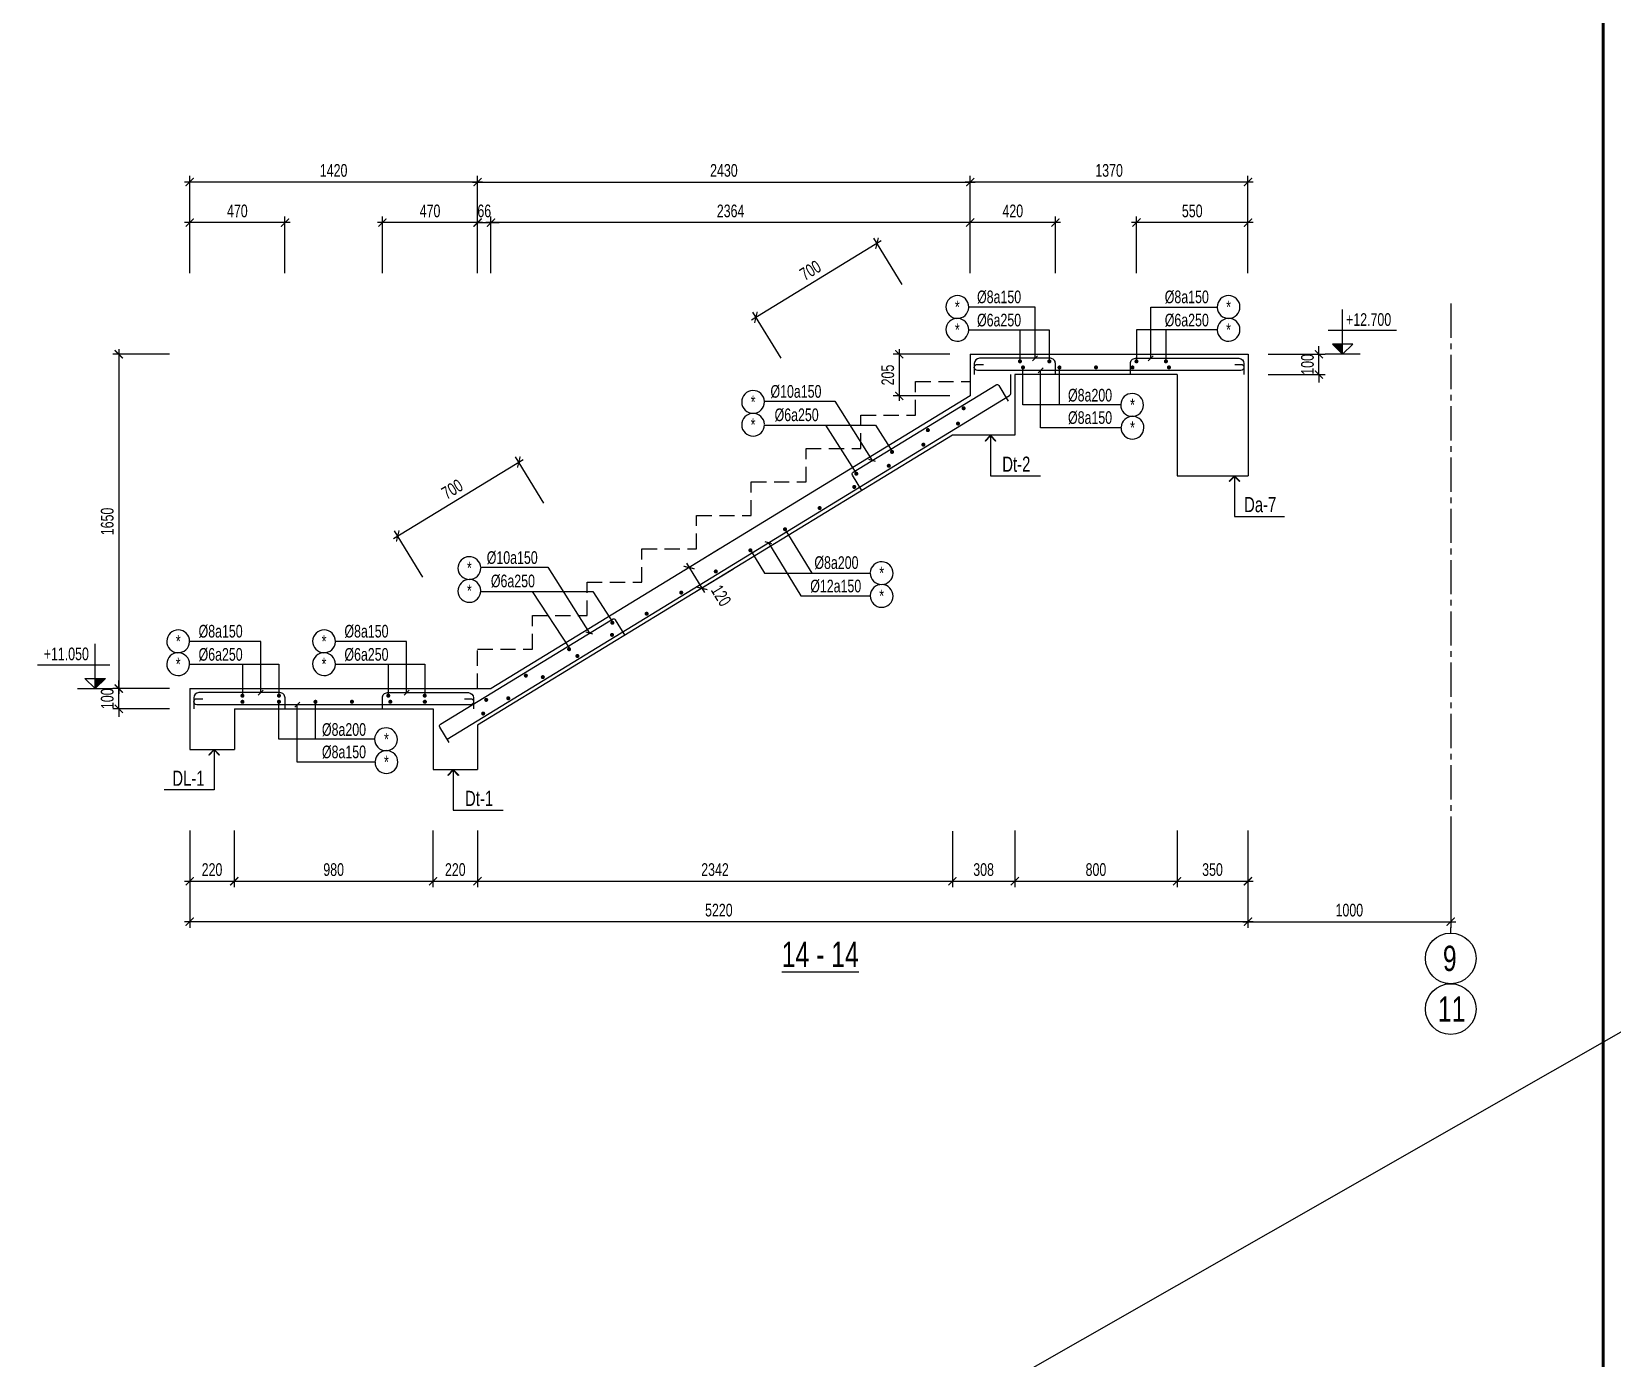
# Model space of a CAD drawing. Header units: millimetres. Extents: x -77370 to 109412, y -14880 to 214694.
# Drawn here: x 29435 to 45030, y 51853 to 64949 of the extents above; entities that cross this region are included whole.
import ezdxf
from ezdxf.enums import TextEntityAlignment as Align

# ---------------------------------------------------------------- set-up
doc = ezdxf.new("R2010")
doc.units = ezdxf.units.MM
doc.header["$LTSCALE"] = 300
doc.header["$MEASUREMENT"] = 0
doc.header["$PDMODE"] = 66
doc.linetypes.add('CENTER2', pattern=[1.125, 0.75, -0.125, 0.125, -0.125])
doc.linetypes.add('HIDDEN', pattern=[0.375, 0.25, -0.125])
doc.layers.get('0').update_dxf_attribs({"linetype": 'CONTINUOUS'})
doc.layers.get('DEFPOINTS').update_dxf_attribs({"linetype": 'CONTINUOUS'})
for name, color, linetype in [('CDC-KHUNGTEN', 7, 'CONTINUOUS'), ('CDC.01.AXIS', 160, 'CENTER2'), ('CDC.02.DIM', 1, 'CONTINUOUS'), ('CDC.03.BORDER', 3, 'CONTINUOUS'), ('CDC.04.HIDDEN', 8, 'HIDDEN'), ('CDC.05.STEEL', 4, 'CONTINUOUS'), ('CDC.06.TEXT', 2, 'CONTINUOUS'), ('CDC.11.NOTE', 8, 'CONTINUOUS'), ('CDC.14.STEELNUM', 2, 'CONTINUOUS'), ('KCS_SNODE', 6, 'CONTINUOUS'), ('TEXTCOL_SHAPE', 6, 'CONTINUOUS')]:
    doc.layers.add(name, color=color, linetype=linetype)
doc.styles.add('KCS_SMTEXT', font='arial.ttf', dxfattribs={"width": 0.7})
doc.styles.add('SMTEXT', font='arial.ttf', dxfattribs={"width": 0.7})
doc.dimstyles.new('KCS_DIM25', dxfattribs={"dimscale": 2, "dimtxt": 62.5, "dimasz": 40, "dimexe": 30, "dimexo": 0, "dimgap": 25, "dimtad": 1, "dimdec": 0, "dimlfac": 0.5, "dimzin": 13, "dimdsep": 46, "dimtxsty": 'KCS_SMTEXT', "dimblk": 'ARCHTICK', "dimcen": 0, "dimdle": 25, "dimclrd": 1, "dimclre": 1, "dimclrt": 2, "dimadec": 0, "dimazin": 0, "dimtfac": 1, "dimtdec": 0, "dimtix": 1, "dimtmove": 2, "dimatfit": 3, "dimfxl": 1, "dimtolj": 1, "dimtzin": 13, "dimarcsym": 0})

# ---------------------------------------------------------------- blocks, each defined once
blk = doc.blocks.new('_ArchTick')
at = {"color": 0, "linetype": 'ByBlock', "const_width": 0.15}
blk.add_lwpolyline([(-0.5, -0.5), (0.5, 0.5)], dxfattribs=at)
blk = doc.blocks.new('*D88')
at = {"layer": 'CDC.02.DIM', "color": 1, "lineweight": -2, "transparency": 16777216}
for p, q in [((41435, 57063), (41435, 56103)), ((43435, 57063), (43435, 56103)), ((41385, 56163), (43485, 56163))]:
    blk.add_line(p, q, dxfattribs=at)
at = {"layer": 'DEFPOINTS', "color": 0, "transparency": 16777216}
for p in [(41435, 57063), (43435, 57063), (43435, 56163)]:
    blk.add_point(p, dxfattribs=at)
at = {"layer": 'CDC.02.DIM', "color": 1, "lineweight": -2, "transparency": 16777216, "xscale": 80, "yscale": 80, "zscale": 80, "rotation": 180}
blk.add_blockref('_ArchTick', (41435, 56163), dxfattribs=at)
at = {"layer": 'CDC.02.DIM', "color": 1, "lineweight": -2, "transparency": 16777216, "xscale": 80, "yscale": 80, "zscale": 80}
blk.add_blockref('_ArchTick', (43435, 56163), dxfattribs=at)
at = {"layer": 'CDC.02.DIM', "color": 2, "transparency": 16777216, "insert": (42435, 56277), "char_height": 125, "attachment_point": 5, "style": 'KCS_SMTEXT'}
blk.add_mtext('\\A1;1000', dxfattribs=at)
blk = doc.blocks.new('*D89')
at = {"layer": 'CDC.02.DIM', "color": 1, "lineweight": -2, "transparency": 16777216}
for p, q in [((38519, 57057), (38519, 56503)), ((39135, 57063), (39135, 56503)), ((38469, 56563), (39185, 56563))]:
    blk.add_line(p, q, dxfattribs=at)
at = {"layer": 'DEFPOINTS', "color": 0, "transparency": 16777216}
for p in [(38519, 57057), (39135, 57063), (39135, 56563)]:
    blk.add_point(p, dxfattribs=at)
at = {"layer": 'CDC.02.DIM', "color": 1, "lineweight": -2, "transparency": 16777216, "xscale": 80, "yscale": 80, "zscale": 80, "rotation": 180}
blk.add_blockref('_ArchTick', (38519, 56563), dxfattribs=at)
at = {"layer": 'CDC.02.DIM', "color": 1, "lineweight": -2, "transparency": 16777216, "xscale": 80, "yscale": 80, "zscale": 80}
blk.add_blockref('_ArchTick', (39135, 56563), dxfattribs=at)
at = {"layer": 'CDC.02.DIM', "color": 2, "transparency": 16777216, "insert": (38827, 56677), "char_height": 125, "attachment_point": 5, "style": 'KCS_SMTEXT'}
blk.add_mtext('\\A1;308', dxfattribs=at)
blk = doc.blocks.new('*D90')
at = {"layer": 'CDC.02.DIM', "color": 1, "lineweight": -2, "transparency": 16777216}
for p, q in [((40735, 57063), (40735, 56503)), ((41435, 57063), (41435, 56503)), ((40685, 56563), (41485, 56563))]:
    blk.add_line(p, q, dxfattribs=at)
at = {"layer": 'DEFPOINTS', "color": 0, "transparency": 16777216}
for p in [(40735, 57063), (41435, 57063), (41435, 56563)]:
    blk.add_point(p, dxfattribs=at)
at = {"layer": 'CDC.02.DIM', "color": 1, "lineweight": -2, "transparency": 16777216, "xscale": 80, "yscale": 80, "zscale": 80, "rotation": 180}
blk.add_blockref('_ArchTick', (40735, 56563), dxfattribs=at)
at = {"layer": 'CDC.02.DIM', "color": 1, "lineweight": -2, "transparency": 16777216, "xscale": 80, "yscale": 80, "zscale": 80}
blk.add_blockref('_ArchTick', (41435, 56563), dxfattribs=at)
at = {"layer": 'CDC.02.DIM', "color": 2, "transparency": 16777216, "insert": (41085, 56677), "char_height": 125, "attachment_point": 5, "style": 'KCS_SMTEXT'}
blk.add_mtext('\\A1;350', dxfattribs=at)
blk = doc.blocks.new('*D91')
at = {"layer": 'CDC.02.DIM', "color": 1, "lineweight": -2, "transparency": 16777216}
for p, q in [((30995, 57063), (30995, 56103)), ((41435, 57063), (41435, 56103)), ((41485, 56163), (30945, 56163))]:
    blk.add_line(p, q, dxfattribs=at)
at = {"layer": 'DEFPOINTS', "color": 0, "transparency": 16777216}
for p in [(30995, 57063), (41435, 57063), (30995, 56163)]:
    blk.add_point(p, dxfattribs=at)
at = {"layer": 'CDC.02.DIM', "color": 1, "lineweight": -2, "transparency": 16777216, "xscale": 80, "yscale": 80, "zscale": 80, "rotation": 180}
blk.add_blockref('_ArchTick', (30995, 56163), dxfattribs=at)
at = {"layer": 'CDC.02.DIM', "color": 1, "lineweight": -2, "transparency": 16777216, "xscale": 80, "yscale": 80, "zscale": 80}
blk.add_blockref('_ArchTick', (41435, 56163), dxfattribs=at)
at = {"layer": 'CDC.02.DIM', "color": 2, "transparency": 16777216, "insert": (36215, 56277), "char_height": 125, "attachment_point": 5, "style": 'KCS_SMTEXT'}
blk.add_mtext('\\A1;5220', dxfattribs=at)
blk = doc.blocks.new('*D92')
at = {"layer": 'CDC.02.DIM', "color": 1, "lineweight": -2, "transparency": 16777216}
for p, q in [((30995, 57063), (30995, 56503)), ((31435, 57063), (31435, 56503)), ((30945, 56563), (31485, 56563))]:
    blk.add_line(p, q, dxfattribs=at)
at = {"layer": 'DEFPOINTS', "color": 0, "transparency": 16777216}
for p in [(30995, 57063), (31435, 57063), (31435, 56563)]:
    blk.add_point(p, dxfattribs=at)
at = {"layer": 'CDC.02.DIM', "color": 1, "lineweight": -2, "transparency": 16777216, "xscale": 80, "yscale": 80, "zscale": 80, "rotation": 180}
blk.add_blockref('_ArchTick', (30995, 56563), dxfattribs=at)
at = {"layer": 'CDC.02.DIM', "color": 1, "lineweight": -2, "transparency": 16777216, "xscale": 80, "yscale": 80, "zscale": 80}
blk.add_blockref('_ArchTick', (31435, 56563), dxfattribs=at)
at = {"layer": 'CDC.02.DIM', "color": 2, "transparency": 16777216, "insert": (31215, 56677), "char_height": 125, "attachment_point": 5, "style": 'KCS_SMTEXT'}
blk.add_mtext('\\A1;220', dxfattribs=at)
blk = doc.blocks.new('*D93')
at = {"layer": 'CDC.02.DIM', "color": 1, "lineweight": -2, "transparency": 16777216}
for p, q in [((33395, 57063), (33395, 56503)), ((33835, 57063), (33835, 56503)), ((33345, 56563), (33885, 56563))]:
    blk.add_line(p, q, dxfattribs=at)
at = {"layer": 'DEFPOINTS', "color": 0, "transparency": 16777216}
for p in [(33395, 57063), (33835, 57063), (33835, 56563)]:
    blk.add_point(p, dxfattribs=at)
at = {"layer": 'CDC.02.DIM', "color": 1, "lineweight": -2, "transparency": 16777216, "xscale": 80, "yscale": 80, "zscale": 80, "rotation": 180}
blk.add_blockref('_ArchTick', (33395, 56563), dxfattribs=at)
at = {"layer": 'CDC.02.DIM', "color": 1, "lineweight": -2, "transparency": 16777216, "xscale": 80, "yscale": 80, "zscale": 80}
blk.add_blockref('_ArchTick', (33835, 56563), dxfattribs=at)
at = {"layer": 'CDC.02.DIM', "color": 2, "transparency": 16777216, "insert": (33615, 56677), "char_height": 125, "attachment_point": 5, "style": 'KCS_SMTEXT'}
blk.add_mtext('\\A1;220', dxfattribs=at)
blk = doc.blocks.new('*D94')
at = {"layer": 'CDC.02.DIM', "color": 1, "lineweight": -2, "transparency": 16777216}
for p, q in [((30295, 58464), (30295, 58544)), ((30795, 58464), (30235, 58464)), ((30295, 58264), (30295, 58464)), ((30795, 58264), (30235, 58264)), ((30295, 58264), (30295, 58184))]:
    blk.add_line(p, q, dxfattribs=at)
at = {"layer": 'DEFPOINTS', "color": 0, "transparency": 16777216}
for p in [(30295, 58464), (30795, 58464), (30795, 58264)]:
    blk.add_point(p, dxfattribs=at)
at = {"layer": 'CDC.02.DIM', "color": 1, "lineweight": -2, "transparency": 16777216, "xscale": 80, "yscale": 80, "zscale": 80}
for p, rotation in [((30295, 58464), 270), ((30295, 58264), 90)]:
    blk.add_blockref('_ArchTick', p, dxfattribs=dict(at, rotation=rotation))
at = {"layer": 'CDC.02.DIM', "color": 2, "transparency": 16777216, "insert": (30182, 58364), "char_height": 125, "attachment_point": 5, "rotation": 90, "style": 'KCS_SMTEXT'}
blk.add_mtext('\\A1;100', dxfattribs=at)
blk = doc.blocks.new('*D95')
at = {"layer": 'CDC.02.DIM', "color": 1, "lineweight": -2, "transparency": 16777216}
for p, q in [((30795, 61764), (30235, 61764)), ((30295, 61814), (30295, 58414)), ((30795, 58464), (30235, 58464))]:
    blk.add_line(p, q, dxfattribs=at)
at = {"layer": 'DEFPOINTS', "color": 0, "transparency": 16777216}
for p in [(30795, 61764), (30295, 58464), (30795, 58464)]:
    blk.add_point(p, dxfattribs=at)
at = {"layer": 'CDC.02.DIM', "color": 1, "lineweight": -2, "transparency": 16777216, "xscale": 80, "yscale": 80, "zscale": 80}
for p, rotation in [((30295, 61764), 90), ((30295, 58464), 270)]:
    blk.add_blockref('_ArchTick', p, dxfattribs=dict(at, rotation=rotation))
at = {"layer": 'CDC.02.DIM', "color": 2, "transparency": 16777216, "insert": (30182, 60114), "char_height": 125, "attachment_point": 5, "rotation": 90, "style": 'KCS_SMTEXT'}
blk.add_mtext('\\A1;1650', dxfattribs=at)
blk = doc.blocks.new('*D96')
at = {"layer": 'CDC.02.DIM', "color": 1, "lineweight": -2, "transparency": 16777216}
for p, q in [((41635, 61764), (42195, 61764)), ((42135, 61764), (42135, 61844)), ((42135, 61564), (42135, 61764)), ((41635, 61564), (42195, 61564)), ((42135, 61564), (42135, 61484))]:
    blk.add_line(p, q, dxfattribs=at)
at = {"layer": 'DEFPOINTS', "color": 0, "transparency": 16777216}
for p in [(41635, 61764), (42135, 61764), (41635, 61564)]:
    blk.add_point(p, dxfattribs=at)
at = {"layer": 'CDC.02.DIM', "color": 1, "lineweight": -2, "transparency": 16777216, "xscale": 80, "yscale": 80, "zscale": 80}
for p, rotation in [((42135, 61764), 270), ((42135, 61564), 90)]:
    blk.add_blockref('_ArchTick', p, dxfattribs=dict(at, rotation=rotation))
at = {"layer": 'CDC.02.DIM', "color": 2, "transparency": 16777216, "insert": (42022, 61664), "char_height": 125, "attachment_point": 5, "rotation": 90, "style": 'KCS_SMTEXT'}
blk.add_mtext('\\A1;100', dxfattribs=at)
blk = doc.blocks.new('*D110')
at = {"layer": 'CDC.02.DIM', "color": 1, "lineweight": -2, "transparency": 16777216}
for p, q in [((36538, 62103), (37818, 62886)), ((38023, 62454), (37744, 62911)), ((36829, 61724), (36549, 62181))]:
    blk.add_line(p, q, dxfattribs=at)
at = {"layer": 'DEFPOINTS', "color": 0, "transparency": 16777216}
for p in [(37775, 62859), (38023, 62454), (36829, 61724)]:
    blk.add_point(p, dxfattribs=at)
at = {"layer": 'CDC.02.DIM', "color": 1, "lineweight": -2, "transparency": 16777216, "xscale": 80, "yscale": 80, "zscale": 80}
for p, rotation in [((37775, 62859), 31.42956565467887), ((36581, 62129), 211.4295656546789)]:
    blk.add_blockref('_ArchTick', p, dxfattribs=dict(at, rotation=rotation))
at = {"layer": 'CDC.02.DIM', "color": 2, "transparency": 16777216, "insert": (37118, 62592), "char_height": 125, "attachment_point": 5, "rotation": 31.4296, "style": 'KCS_SMTEXT'}
blk.add_mtext('\\A1;700', dxfattribs=at)
blk = doc.blocks.new('*D111')
at = {"layer": 'CDC.02.DIM', "color": 1, "lineweight": -2, "transparency": 16777216}
for p, q in [((33004, 59944), (34284, 60726)), ((34490, 60294), (34210, 60751)), ((33295, 59564), (33016, 60021))]:
    blk.add_line(p, q, dxfattribs=at)
at = {"layer": 'DEFPOINTS', "color": 0, "transparency": 16777216}
for p in [(34242, 60700), (34490, 60294), (33295, 59564)]:
    blk.add_point(p, dxfattribs=at)
at = {"layer": 'CDC.02.DIM', "color": 1, "lineweight": -2, "transparency": 16777216, "xscale": 80, "yscale": 80, "zscale": 80}
for p, rotation in [((34242, 60700), 31.42956565467887), ((33047, 59970), 211.4295656546789)]:
    blk.add_blockref('_ArchTick', p, dxfattribs=dict(at, rotation=rotation))
at = {"layer": 'CDC.02.DIM', "color": 2, "transparency": 16777216, "insert": (33585, 60432), "char_height": 125, "attachment_point": 5, "rotation": 31.4296, "style": 'KCS_SMTEXT'}
blk.add_mtext('\\A1;700', dxfattribs=at)
blk = doc.blocks.new('*D112')
at = {"layer": 'CDC.02.DIM', "color": 1, "lineweight": -2, "transparency": 16777216}
for p, q in [((36228, 59846), (35871, 59627)), ((35896, 59701), (36073, 59411)), ((36353, 59641), (35996, 59422))]:
    blk.add_line(p, q, dxfattribs=at)
at = {"layer": 'DEFPOINTS', "color": 0, "transparency": 16777216}
for p in [(36228, 59846), (36353, 59641), (36047, 59454)]:
    blk.add_point(p, dxfattribs=at)
at = {"layer": 'CDC.02.DIM', "color": 1, "lineweight": -2, "transparency": 16777216, "xscale": 80, "yscale": 80, "zscale": 80}
for p, rotation in [((35922, 59659), 121.4295655974479), ((36047, 59454), 301.4295655974479)]:
    blk.add_blockref('_ArchTick', p, dxfattribs=dict(at, rotation=rotation))
at = {"layer": 'CDC.02.DIM', "color": 2, "transparency": 16777216, "insert": (36237, 59382), "char_height": 125, "attachment_point": 5, "rotation": 301.4296, "style": 'KCS_SMTEXT'}
blk.add_mtext('\\A1;120', dxfattribs=at)
blk = doc.blocks.new('*D139')
at = {"layer": 'CDC.02.DIM', "color": 1, "lineweight": -2, "transparency": 16777216}
for p, q in [((33835, 62964), (33835, 63524)), ((38695, 62964), (38695, 63524)), ((33785, 63464), (38745, 63464))]:
    blk.add_line(p, q, dxfattribs=at)
at = {"layer": 'DEFPOINTS', "color": 0, "transparency": 16777216}
for p in [(38695, 63464), (33835, 62964), (38695, 62964)]:
    blk.add_point(p, dxfattribs=at)
at = {"layer": 'CDC.02.DIM', "color": 1, "lineweight": -2, "transparency": 16777216, "xscale": 80, "yscale": 80, "zscale": 80, "rotation": 180}
blk.add_blockref('_ArchTick', (33835, 63464), dxfattribs=at)
at = {"layer": 'CDC.02.DIM', "color": 1, "lineweight": -2, "transparency": 16777216, "xscale": 80, "yscale": 80, "zscale": 80}
blk.add_blockref('_ArchTick', (38695, 63464), dxfattribs=at)
at = {"layer": 'CDC.02.DIM', "color": 2, "transparency": 16777216, "insert": (36265, 63578), "char_height": 125, "attachment_point": 5, "style": 'KCS_SMTEXT'}
blk.add_mtext('\\A1;2430', dxfattribs=at)
blk = doc.blocks.new('*D140')
at = {"layer": 'CDC.02.DIM', "color": 1, "lineweight": -2, "transparency": 16777216}
for p, q in [((38695, 62964), (38695, 63524)), ((41435, 62964), (41435, 63524)), ((41485, 63464), (38645, 63464))]:
    blk.add_line(p, q, dxfattribs=at)
at = {"layer": 'DEFPOINTS', "color": 0, "transparency": 16777216}
for p in [(38695, 63464), (38695, 62964), (41435, 62964)]:
    blk.add_point(p, dxfattribs=at)
at = {"layer": 'CDC.02.DIM', "color": 1, "lineweight": -2, "transparency": 16777216, "xscale": 80, "yscale": 80, "zscale": 80, "rotation": 180}
blk.add_blockref('_ArchTick', (38695, 63464), dxfattribs=at)
at = {"layer": 'CDC.02.DIM', "color": 1, "lineweight": -2, "transparency": 16777216, "xscale": 80, "yscale": 80, "zscale": 80}
blk.add_blockref('_ArchTick', (41435, 63464), dxfattribs=at)
at = {"layer": 'CDC.02.DIM', "color": 2, "transparency": 16777216, "insert": (40065, 63578), "char_height": 125, "attachment_point": 5, "style": 'KCS_SMTEXT'}
blk.add_mtext('\\A1;1370', dxfattribs=at)
blk = doc.blocks.new('*D141')
at = {"layer": 'CDC.02.DIM', "color": 1, "lineweight": -2, "transparency": 16777216}
for p, q in [((41485, 63064), (40285, 63064)), ((40335, 62564), (40335, 63124)), ((41435, 62564), (41435, 63124))]:
    blk.add_line(p, q, dxfattribs=at)
at = {"layer": 'DEFPOINTS', "color": 0, "transparency": 16777216}
for p in [(40335, 63064), (40335, 62564), (41435, 62564)]:
    blk.add_point(p, dxfattribs=at)
at = {"layer": 'CDC.02.DIM', "color": 1, "lineweight": -2, "transparency": 16777216, "xscale": 80, "yscale": 80, "zscale": 80, "rotation": 180}
blk.add_blockref('_ArchTick', (40335, 63064), dxfattribs=at)
at = {"layer": 'CDC.02.DIM', "color": 1, "lineweight": -2, "transparency": 16777216, "xscale": 80, "yscale": 80, "zscale": 80}
blk.add_blockref('_ArchTick', (41435, 63064), dxfattribs=at)
at = {"layer": 'CDC.02.DIM', "color": 2, "transparency": 16777216, "insert": (40885, 63178), "char_height": 125, "attachment_point": 5, "style": 'KCS_SMTEXT'}
blk.add_mtext('\\A1;550', dxfattribs=at)
blk = doc.blocks.new('*D142')
at = {"layer": 'CDC.02.DIM', "color": 1, "lineweight": -2, "transparency": 16777216}
for p, q in [((39585, 63064), (38645, 63064)), ((38695, 62564), (38695, 63124)), ((39535, 62564), (39535, 63124))]:
    blk.add_line(p, q, dxfattribs=at)
at = {"layer": 'DEFPOINTS', "color": 0, "transparency": 16777216}
for p in [(38695, 63064), (38695, 62564), (39535, 62564)]:
    blk.add_point(p, dxfattribs=at)
at = {"layer": 'CDC.02.DIM', "color": 1, "lineweight": -2, "transparency": 16777216, "xscale": 80, "yscale": 80, "zscale": 80, "rotation": 180}
blk.add_blockref('_ArchTick', (38695, 63064), dxfattribs=at)
at = {"layer": 'CDC.02.DIM', "color": 1, "lineweight": -2, "transparency": 16777216, "xscale": 80, "yscale": 80, "zscale": 80}
blk.add_blockref('_ArchTick', (39535, 63064), dxfattribs=at)
at = {"layer": 'CDC.02.DIM', "color": 2, "transparency": 16777216, "insert": (39115, 63178), "char_height": 125, "attachment_point": 5, "style": 'KCS_SMTEXT'}
blk.add_mtext('\\A1;420', dxfattribs=at)
blk = doc.blocks.new('*D143')
at = {"layer": 'CDC.02.DIM', "color": 1, "lineweight": -2, "transparency": 16777216}
for p, q in [((30995, 62964), (30995, 63524)), ((33835, 62964), (33835, 63524)), ((33885, 63464), (30945, 63464))]:
    blk.add_line(p, q, dxfattribs=at)
at = {"layer": 'DEFPOINTS', "color": 0, "transparency": 16777216}
for p in [(30995, 63464), (30995, 62964), (33835, 62964)]:
    blk.add_point(p, dxfattribs=at)
at = {"layer": 'CDC.02.DIM', "color": 1, "lineweight": -2, "transparency": 16777216, "xscale": 80, "yscale": 80, "zscale": 80, "rotation": 180}
blk.add_blockref('_ArchTick', (30995, 63464), dxfattribs=at)
at = {"layer": 'CDC.02.DIM', "color": 1, "lineweight": -2, "transparency": 16777216, "xscale": 80, "yscale": 80, "zscale": 80}
blk.add_blockref('_ArchTick', (33835, 63464), dxfattribs=at)
at = {"layer": 'CDC.02.DIM', "color": 2, "transparency": 16777216, "insert": (32415, 63578), "char_height": 125, "attachment_point": 5, "style": 'KCS_SMTEXT'}
blk.add_mtext('\\A1;1420', dxfattribs=at)
blk = doc.blocks.new('*D164')
at = {"layer": 'CDC.02.DIM', "color": 1, "lineweight": -2, "transparency": 16777216}
for p, q in [((33885, 63064), (32846, 63064)), ((32896, 62564), (32896, 63124)), ((33835, 62564), (33835, 63124))]:
    blk.add_line(p, q, dxfattribs=at)
at = {"layer": 'DEFPOINTS', "color": 0, "transparency": 16777216}
for p in [(32896, 63064), (32896, 62564), (33835, 62564)]:
    blk.add_point(p, dxfattribs=at)
at = {"layer": 'CDC.02.DIM', "color": 1, "lineweight": -2, "transparency": 16777216, "xscale": 80, "yscale": 80, "zscale": 80, "rotation": 180}
blk.add_blockref('_ArchTick', (32896, 63064), dxfattribs=at)
at = {"layer": 'CDC.02.DIM', "color": 1, "lineweight": -2, "transparency": 16777216, "xscale": 80, "yscale": 80, "zscale": 80}
blk.add_blockref('_ArchTick', (33835, 63064), dxfattribs=at)
at = {"layer": 'CDC.02.DIM', "color": 2, "transparency": 16777216, "insert": (33366, 63178), "char_height": 125, "attachment_point": 5, "style": 'KCS_SMTEXT'}
blk.add_mtext('\\A1;470', dxfattribs=at)
blk = doc.blocks.new('*D165')
at = {"layer": 'CDC.02.DIM', "color": 1, "lineweight": -2, "transparency": 16777216}
for p, q in [((31985, 63064), (30945, 63064)), ((30995, 62564), (30995, 63124)), ((31935, 62564), (31935, 63124))]:
    blk.add_line(p, q, dxfattribs=at)
at = {"layer": 'DEFPOINTS', "color": 0, "transparency": 16777216}
for p in [(30995, 63064), (30995, 62564), (31935, 62564)]:
    blk.add_point(p, dxfattribs=at)
at = {"layer": 'CDC.02.DIM', "color": 1, "lineweight": -2, "transparency": 16777216, "xscale": 80, "yscale": 80, "zscale": 80, "rotation": 180}
blk.add_blockref('_ArchTick', (30995, 63064), dxfattribs=at)
at = {"layer": 'CDC.02.DIM', "color": 1, "lineweight": -2, "transparency": 16777216, "xscale": 80, "yscale": 80, "zscale": 80}
blk.add_blockref('_ArchTick', (31935, 63064), dxfattribs=at)
at = {"layer": 'CDC.02.DIM', "color": 2, "transparency": 16777216, "insert": (31465, 63178), "char_height": 125, "attachment_point": 5, "style": 'KCS_SMTEXT'}
blk.add_mtext('\\A1;470', dxfattribs=at)
blk = doc.blocks.new('*D199')
at = {"layer": 'CDC.02.DIM', "color": 1, "lineweight": -2, "transparency": 16777216}
for p, q in [((31435, 57063), (31435, 56503)), ((33395, 57063), (33395, 56503)), ((31385, 56563), (33445, 56563))]:
    blk.add_line(p, q, dxfattribs=at)
at = {"layer": 'DEFPOINTS', "color": 0, "transparency": 16777216}
for p in [(31435, 57063), (33395, 57063), (33395, 56563)]:
    blk.add_point(p, dxfattribs=at)
at = {"layer": 'CDC.02.DIM', "color": 1, "lineweight": -2, "transparency": 16777216, "xscale": 80, "yscale": 80, "zscale": 80, "rotation": 180}
blk.add_blockref('_ArchTick', (31435, 56563), dxfattribs=at)
at = {"layer": 'CDC.02.DIM', "color": 1, "lineweight": -2, "transparency": 16777216, "xscale": 80, "yscale": 80, "zscale": 80}
blk.add_blockref('_ArchTick', (33395, 56563), dxfattribs=at)
at = {"layer": 'CDC.02.DIM', "color": 2, "transparency": 16777216, "insert": (32415, 56677), "char_height": 125, "attachment_point": 5, "style": 'KCS_SMTEXT'}
blk.add_mtext('\\A1;980', dxfattribs=at)
blk = doc.blocks.new('*D200')
at = {"layer": 'CDC.02.DIM', "color": 1, "lineweight": -2, "transparency": 16777216}
for p, q in [((33835, 57063), (33835, 56503)), ((38519, 57057), (38519, 56503)), ((33785, 56563), (38569, 56563))]:
    blk.add_line(p, q, dxfattribs=at)
at = {"layer": 'DEFPOINTS', "color": 0, "transparency": 16777216}
for p in [(33835, 57063), (38519, 57057), (38519, 56563)]:
    blk.add_point(p, dxfattribs=at)
at = {"layer": 'CDC.02.DIM', "color": 1, "lineweight": -2, "transparency": 16777216, "xscale": 80, "yscale": 80, "zscale": 80, "rotation": 180}
blk.add_blockref('_ArchTick', (33835, 56563), dxfattribs=at)
at = {"layer": 'CDC.02.DIM', "color": 1, "lineweight": -2, "transparency": 16777216, "xscale": 80, "yscale": 80, "zscale": 80}
blk.add_blockref('_ArchTick', (38519, 56563), dxfattribs=at)
at = {"layer": 'CDC.02.DIM', "color": 2, "transparency": 16777216, "insert": (36177, 56677), "char_height": 125, "attachment_point": 5, "style": 'KCS_SMTEXT'}
blk.add_mtext('\\A1;2342', dxfattribs=at)
blk = doc.blocks.new('*D201')
at = {"layer": 'CDC.02.DIM', "color": 1, "lineweight": -2, "transparency": 16777216}
for p, q in [((39135, 57063), (39135, 56503)), ((40735, 57063), (40735, 56503)), ((39085, 56563), (40785, 56563))]:
    blk.add_line(p, q, dxfattribs=at)
at = {"layer": 'DEFPOINTS', "color": 0, "transparency": 16777216}
for p in [(39135, 57063), (40735, 57063), (40735, 56563)]:
    blk.add_point(p, dxfattribs=at)
at = {"layer": 'CDC.02.DIM', "color": 1, "lineweight": -2, "transparency": 16777216, "xscale": 80, "yscale": 80, "zscale": 80, "rotation": 180}
blk.add_blockref('_ArchTick', (39135, 56563), dxfattribs=at)
at = {"layer": 'CDC.02.DIM', "color": 1, "lineweight": -2, "transparency": 16777216, "xscale": 80, "yscale": 80, "zscale": 80}
blk.add_blockref('_ArchTick', (40735, 56563), dxfattribs=at)
at = {"layer": 'CDC.02.DIM', "color": 2, "transparency": 16777216, "insert": (39935, 56677), "char_height": 125, "attachment_point": 5, "style": 'KCS_SMTEXT'}
blk.add_mtext('\\A1;800', dxfattribs=at)
blk = doc.blocks.new('*D1444')
at = {"layer": 'CDC.02.DIM', "color": 1, "lineweight": -2, "transparency": 16777216}
for p, q in [((33835, 63064), (33755, 63064)), ((33835, 62564), (33835, 63124)), ((33835, 63064), (33967, 63064)), ((33967, 62564), (33967, 63124)), ((33967, 63064), (34047, 63064))]:
    blk.add_line(p, q, dxfattribs=at)
at = {"layer": 'DEFPOINTS', "color": 0, "transparency": 16777216}
for p in [(33967, 63064), (33835, 62564), (33967, 62564)]:
    blk.add_point(p, dxfattribs=at)
at = {"layer": 'CDC.02.DIM', "color": 1, "lineweight": -2, "transparency": 16777216, "xscale": 80, "yscale": 80, "zscale": 80}
blk.add_blockref('_ArchTick', (33835, 63064), dxfattribs=at)
at = {"layer": 'CDC.02.DIM', "color": 1, "lineweight": -2, "transparency": 16777216, "xscale": 80, "yscale": 80, "zscale": 80, "rotation": 180}
blk.add_blockref('_ArchTick', (33967, 63064), dxfattribs=at)
at = {"layer": 'CDC.02.DIM', "color": 2, "transparency": 16777216, "insert": (33901, 63178), "char_height": 125, "attachment_point": 5, "style": 'KCS_SMTEXT'}
blk.add_mtext('\\A1;66', dxfattribs=at)
blk = doc.blocks.new('*D1445')
at = {"layer": 'CDC.02.DIM', "color": 1, "lineweight": -2, "transparency": 16777216}
for p, q in [((38745, 63064), (33917, 63064)), ((33967, 62564), (33967, 63124)), ((38695, 62564), (38695, 63124))]:
    blk.add_line(p, q, dxfattribs=at)
at = {"layer": 'DEFPOINTS', "color": 0, "transparency": 16777216}
for p in [(33967, 63064), (33967, 62564), (38695, 62564)]:
    blk.add_point(p, dxfattribs=at)
at = {"layer": 'CDC.02.DIM', "color": 1, "lineweight": -2, "transparency": 16777216, "xscale": 80, "yscale": 80, "zscale": 80, "rotation": 180}
blk.add_blockref('_ArchTick', (33967, 63064), dxfattribs=at)
at = {"layer": 'CDC.02.DIM', "color": 1, "lineweight": -2, "transparency": 16777216, "xscale": 80, "yscale": 80, "zscale": 80}
blk.add_blockref('_ArchTick', (38695, 63064), dxfattribs=at)
at = {"layer": 'CDC.02.DIM', "color": 2, "transparency": 16777216, "insert": (36331, 63178), "char_height": 125, "attachment_point": 5, "style": 'KCS_SMTEXT'}
blk.add_mtext('\\A1;2364', dxfattribs=at)
blk = doc.blocks.new('*D1446')
at = {"layer": 'CDC.02.DIM', "color": 1, "lineweight": -2, "transparency": 16777216}
for p, q in [((38495, 61764), (37935, 61764)), ((37995, 61814), (37995, 61303)), ((38495, 61353), (37935, 61353))]:
    blk.add_line(p, q, dxfattribs=at)
at = {"layer": 'DEFPOINTS', "color": 0, "transparency": 16777216}
for p in [(38495, 61764), (37995, 61353), (38495, 61353)]:
    blk.add_point(p, dxfattribs=at)
at = {"layer": 'CDC.02.DIM', "color": 1, "lineweight": -2, "transparency": 16777216, "xscale": 80, "yscale": 80, "zscale": 80}
for p, rotation in [((37995, 61764), 90), ((37995, 61353), 270)]:
    blk.add_blockref('_ArchTick', p, dxfattribs=dict(at, rotation=rotation))
at = {"layer": 'CDC.02.DIM', "color": 2, "transparency": 16777216, "insert": (37882, 61559), "char_height": 125, "attachment_point": 5, "rotation": 90, "style": 'KCS_SMTEXT'}
blk.add_mtext('\\A1;205', dxfattribs=at)
blk = doc.blocks.new('Khung tên chuẩn')
at = {"layer": 'CDC-KHUNGTEN', "color": 255, "lineweight": 60}
blk.add_lwpolyline([(74900, 1400), (74900, 58000), (3300, 58000), (3300, 1400), (74900, 1400)], close=True, dxfattribs=at)

msp = doc.modelspace()

# ---------------------------------------------------------------- linework, layer by layer
at = {"layer": 'CDC.01.AXIS', "ltscale": 1.5}
msp.add_line((43435.4, 62264.1), (43435.4, 56886.7), dxfattribs=at)
at = {"layer": 'CDC.02.DIM', "color": 1, "linetype": 'ByBlock'}
for p, q in [((42368.7, 61764.1), (42368.7, 62205.3)), ((42900.4, 61997.6), (42224.8, 61997.6)), ((42541.9, 61764.1), (42195.4, 61764.1)), ((42469.3, 61864.8), (42268, 61864.8)), ((42368.7, 61764.1), (42268, 61864.8)), ((42368.7, 61764.1), (42469.3, 61864.8)), ((30062.2, 58464.1), (30062.2, 58905.3)), ((29494, 58697.6), (30206.1, 58697.6)), ((29961.6, 58564.8), (30162.9, 58564.8)), ((30062.2, 58464.1), (29961.6, 58564.8)), ((30062.2, 58464.1), (30162.9, 58564.8)), ((29889, 58464.1), (30235.4, 58464.1))]:
    msp.add_line(p, q, dxfattribs=at)
at = {"layer": 'CDC.02.DIM'}
msp.add_line((43435.4, 56051.5), (43435.4, 56106.5), dxfattribs=at)
for centre in [(43435.4, 55801.5), (43435.4, 55301.5)]:
    msp.add_circle(centre, 250, dxfattribs=at)
for points in [[(42268, 61864.8), (42368.7, 61764.1), (42368.7, 61864.8)], [(30162.9, 58564.8), (30062.2, 58464.1), (30062.2, 58564.8)]]:
    msp.add_solid(points, dxfattribs=at)
at = {"layer": 'CDC.03.BORDER'}
for p, q in [((38695.4, 61764.1), (41435.4, 61764.1)), ((38695.4, 61764.1), (38695.4, 61353.5)), ((38695.4, 61764.1), (38695.4, 61353.5)), ((41435.4, 61764.1), (41435.4, 60564.1)), ((39135.4, 61564.1), (39135.4, 60964.1)), ((40735.4, 61564.1), (39135.4, 61564.1)), ((40735.4, 61564.1), (40735.4, 60564.1)), ((38695.4, 61353.5), (33967.4, 58464.1)), ((38518.5, 60964.1), (33835.4, 58102.2)), ((39135.4, 60964.1), (38518.5, 60964.1)), ((40735.4, 60564.1), (41435.4, 60564.1)), ((30995.4, 58464.1), (33967.4, 58464.1)), ((30995.4, 58464.1), (30995.4, 57864.1)), ((31435.9, 58264.1), (33395.4, 58264.1)), ((31435.9, 58264.1), (31435.9, 57864.1)), ((33395.4, 58264.1), (33395.4, 57664.1)), ((33835.4, 58102.2), (33835.4, 57664.1)), ((30995.4, 57864.1), (31435.9, 57864.1)), ((33395.4, 57664.1), (33835.4, 57664.1))]:
    msp.add_line(p, q, dxfattribs=at)
at = {"layer": 'CDC.04.HIDDEN', "ltscale": 2, "elevation": 0}
msp.add_lwpolyline([(33835.4, 58464.1), (33835.4, 58854.1), (34375.4, 58854.1), (34375.4, 59184.1), (34915.4, 59184.1), (34915.4, 59514.1), (35455.4, 59514.1), (35455.4, 59844.1), (35995.4, 59844.1), (35995.4, 60174.1), (36535.4, 60174.1), (36535.4, 60504.1), (37075.4, 60504.1), (37075.4, 60834.1), (37615.4, 60834.1), (37615.4, 61164.1), (38155.4, 61164.1), (38155.4, 61494.1), (38695.4, 61494.1)], dxfattribs=at)
at = {"layer": 'CDC.05.STEEL', "elevation": 0}
for points in [[(39535.4, 61564.1), (39535.4, 61674.1, 0.4142137), (39485.4, 61724.1), (38785.4, 61724.1, 0.4142134), (38735.4, 61674.1), (38735.4, 61564.1)], [(41305.4, 61664.1), (41365.4, 61664.1, -1), (41365.4, 61604.1), (38765.4, 61604.1, -1), (38765.4, 61664.1), (38825.4, 61664.1)], [(40275.1, 61564.1), (40275.1, 61674.1, -0.4142137), (40325.1, 61724.1), (41345.4, 61724.1, -0.4142134), (41395.4, 61674.1), (41395.4, 61564.1)], [(31935.4, 58264.1), (31935.4, 58374.1, 0.4142137), (31885.4, 58424.1), (31085.4, 58424.1, 0.4142134), (31035.4, 58374.1), (31035.4, 58264.1)], [(33705.4, 58364.1), (33765.4, 58364.1, -1), (33765.4, 58304.1), (31065.4, 58304.1, -1), (31065.4, 58364.1), (31125.4, 58364.1)], [(32895.8, 58264.1), (32895.8, 58374.1, -0.4142137), (32945.8, 58424.1), (33743.8, 58424.1, -0.4142134), (33793.8, 58374.1), (33793.8, 58264.1)]]:
    msp.add_lwpolyline(points, format="xyb", dxfattribs=at)
at = {"layer": 'CDC.05.STEEL', "color": 4, "elevation": 0}
for points in [[(33534.2, 57965), (39083.5, 61356.2, 0.2612748), (39095.4, 61377.6), (39095.4, 61564.1)], [(37626, 60418.7), (37532.1, 60572.3, -0.4142136), (37538.8, 60599.7), (38949.4, 61461.8, -0.4142136), (38976.9, 61455.2), (39070.8, 61301.6)], [(33555.1, 57930.9), (33461.2, 58084.5, -0.4142136), (33467.9, 58112), (35165.8, 59149.6, -0.4142136), (35193.3, 59142.9), (35287.1, 58989.4)]]:
    msp.add_lwpolyline(points, format="xyb", dxfattribs=at)
at = {"layer": 'CDC.11.NOTE'}
for p, q in [((38680, 62004.1), (39475.3, 62004.1)), ((39185.3, 62004.1), (39185.3, 61694.1)), ((39475.3, 62004.1), (39475.3, 61694.1)), ((41131.1, 62004.1), (40335.8, 62004.1)), ((40335.8, 62004.1), (40335.8, 61694.1)), ((40625.8, 62004.1), (40625.8, 61694.1)), ((36665, 61301.9), (37357.9, 61301.9)), ((36665.2, 61064.1), (37760.6, 61064.1)), ((36705.2, 59902.8), (37025.3, 59378.9)), ((36527.1, 59829.2), (36664.8, 59603.9)), ((33865.9, 59661.9), (34526.6, 59661.9)), ((34526.6, 59661.9), (34939.1, 59009.7)), ((36664.8, 59603.9), (37708.8, 59603.9)), ((33866.1, 59424.1), (34970.5, 59424.1)), ((34374.4, 59424.1), (34743.4, 58856.3)), ((34970.5, 59424.1), (35170.1, 59117)), ((37025.3, 59378.9), (37708.8, 59378.9)), ((30994.1, 58704.1), (31875.3, 58704.1)), ((31515.3, 58704.1), (31515.3, 58394.1)), ((31875.3, 58704.1), (31875.3, 58394.1)), ((32432.9, 58704.1), (33314.1, 58704.1)), ((32954.1, 58704.1), (32954.1, 58394.1)), ((33314.1, 58704.1), (33314.1, 58394.1))]:
    msp.add_line(p, q, dxfattribs=at)
at = {"layer": 'CDC.11.NOTE', "elevation": 0}
for points in [[(39335.3, 61724.1), (39335.3, 62229.1), (38680, 62229.1)], [(40475.7, 61724.1), (40475.7, 62229.1), (41131.1, 62229.1)], [(40179.3, 61264.1), (39213.9, 61264.1), (39213.9, 61634.1)], [(40183.2, 61039.1), (39389.6, 61039.1), (39389.6, 61604.1)], [(39575.1, 61264.1), (39575.1, 61628.1)], [(37357.9, 61301.9), (37728.6, 60715.8)], [(37268.2, 61064.1), (37571.5, 60584.6)], [(37760.6, 61064.1), (37926.6, 60801.6)], [(38895.4, 60964.1), (38948.5, 60911.1), (38944.9, 60907.5), (38895.4, 60959.1), (38845.9, 60907.5), (38842.4, 60911.1), (38895.4, 60964.1), (38895.4, 60563.3), (39388.8, 60563.3)], [(41301.4, 60564.1), (41354.5, 60511.1), (41350.9, 60507.5), (41301.4, 60559.1), (41251.9, 60507.5), (41248.4, 60511.1), (41301.4, 60564.1), (41301.4, 60163.3), (41794.8, 60163.3)], [(36877.2, 60022.7), (37133.5, 59603.9)], [(31695.3, 58424.1), (31695.3, 58929.1), (30994.1, 58929.1)], [(33134.1, 58424.1), (33134.1, 58929.1), (32432.9, 58929.1)], [(32819.1, 57964.1), (31875.7, 57964.1), (31875.7, 58334.1)], [(32234.9, 57964.1), (32234.9, 58328.1)], [(32823, 57739.1), (32055.3, 57739.1), (32055.3, 58304.1)], [(31236.7, 57864.1), (31183.6, 57811.1), (31187.2, 57807.5), (31236.7, 57859.1), (31286.2, 57807.5), (31289.7, 57811.1), (31236.7, 57864.1), (31236.7, 57463.3), (30743.3, 57463.3)], [(33595.4, 57664.1), (33648.5, 57611.1), (33644.9, 57607.5), (33595.4, 57659.1), (33545.9, 57607.5), (33542.4, 57611.1), (33595.4, 57664.1), (33595.4, 57263.3), (34088.8, 57263.3)]]:
    msp.add_lwpolyline(points, dxfattribs=at)
at = {"layer": 'CDC.11.NOTE', "color": 3, "elevation": 0}
for points in [[(39310.6, 61699.4), (39360.1, 61748.9)], [(39364.8, 61579.4), (39414.3, 61628.9)], [(40451, 61699.4), (40500.5, 61748.9)], [(37761.8, 60704.8), (37695.3, 60726.7)], [(36738.4, 59891.9), (36671.9, 59913.7)], [(34971.8, 58999.8), (34905.3, 59021.6)], [(31670.5, 58399.4), (31720, 58448.9)], [(32030.6, 58279.4), (32080.1, 58328.9)], [(33109.3, 58399.4), (33158.8, 58448.9)]]:
    msp.add_lwpolyline(points, dxfattribs=at)
at = {"layer": 'CDC.14.STEELNUM', "color": 8}
for centre, start, end in [((38567.5, 62230.5), 0, 357.70756), ((41243.6, 62230.5), 182.29244, 180), ((38567.5, 62005.5), 0, 357.70756), ((41243.6, 62005.5), 182.29244, 180), ((36552.8, 61293.6), 2.29244, 0), ((40291.8, 61264.1), 180, 177.70756), ((36552.8, 61068.6), 2.29244, 0), ((40295.7, 61039.1), 180, 177.70756), ((33753.7, 59653.6), 2.29244, 0), ((37821.3, 59603.9), 180, 177.70756), ((33753.7, 59428.6), 2.29244, 0), ((37821.3, 59378.9), 180, 177.70756), ((30881.6, 58930.5), 0, 357.70756), ((32320.4, 58930.5), 0, 357.70756), ((30881.6, 58705.5), 0, 357.70756), ((32320.4, 58705.5), 0, 357.70756), ((32931.6, 57964.1), 180, 177.70756), ((32935.5, 57739.1), 180, 177.70756)]:
    msp.add_arc(centre, 112.5, start, end, dxfattribs=at)
at = {"layer": 'KCS_SNODE', "const_width": 20, "elevation": 0}
for points in [[(39179.4, 61702.1, 1), (39191.4, 61686.1, 1)], [(39209.4, 61626.1, -1), (39221.4, 61642.1, -1)], [(39581.4, 61626.1, 1), (39569.4, 61642.1, 1)], [(39941.4, 61626.1, 1), (39929.4, 61642.1, 1)], [(40301.4, 61626.1, 1), (40289.4, 61642.1, 1)], [(40341.1, 61702.1, -1), (40329.1, 61686.1, -1)], [(40631.1, 61702.1, -1), (40619.1, 61686.1, -1)], [(40661.4, 61626.1, 1), (40649.4, 61642.1, 1)], [(38635.8, 61239.2, -1), (38623.6, 61223.4, -1)], [(38283.1, 61023.6, -1), (38270.8, 61007.8, -1)], [(38584.2, 61082.1, 1), (38564.6, 61078.5, 1)], [(37930.3, 60808.1, -1), (37918.1, 60792.2, -1)], [(38242.9, 60873.5, 1), (38223.3, 60869.9, 1)], [(37901.6, 60665, 1), (37882, 60661.3, 1)], [(37577.6, 60592.5, -1), (37565.4, 60576.7, -1)], [(37560.3, 60456.4, 1), (37540.6, 60452.7, 1)], [(37219, 60247.8, 1), (37199.3, 60244.1, 1)], [(36877.7, 60039.2, 1), (36858, 60035.6, 1)], [(36536.4, 59830.6, 1), (36516.7, 59827, 1)], [(36195.1, 59622.1, 1), (36175.4, 59618.4, 1)], [(35853.7, 59413.5, 1), (35834.1, 59409.8, 1)], [(35170.5, 59121.5, -1), (35158.2, 59105.6, -1)], [(35512.4, 59204.9, 1), (35492.8, 59201.2, 1)], [(35171.1, 58996.3, 1), (35151.5, 58992.7, 1)], [(34743.8, 58860.7, -1), (34731.6, 58844.9, -1)], [(34829.8, 58787.7, 1), (34810.1, 58784.1, 1)], [(34317.2, 58600, -1), (34304.9, 58584.2, -1)], [(34488.5, 58579.2, 1), (34468.8, 58575.5, 1)], [(31509.4, 58402.1, 1), (31521.4, 58386.1, 1)], [(31509.4, 58326.1, -1), (31521.4, 58342.1, -1)], [(31869.4, 58402.1, 1), (31881.4, 58386.1, 1)], [(31869.4, 58326.1, -1), (31881.4, 58342.1, -1)], [(32229.4, 58326.1, -1), (32241.4, 58342.1, -1)], [(32589.4, 58326.1, -1), (32601.4, 58342.1, -1)], [(32959.8, 58402.1, -1), (32947.8, 58386.1, -1)], [(32967.8, 58326.1, -1), (32979.8, 58342.1, -1)], [(33319.8, 58402.1, -1), (33307.8, 58386.1, -1)], [(33319.8, 58326.1, 1), (33307.8, 58342.1, 1)], [(33321.4, 58326.1, 1), (33309.4, 58342.1, 1)], [(33925.8, 58360.9, -1), (33913.6, 58345, -1)], [(34147.2, 58370.6, 1), (34127.5, 58366.9, 1)], [(33899.9, 58219.5, 1), (33880.3, 58215.8, 1)]]:
    msp.add_lwpolyline(points, format="xyb", close=True, dxfattribs=at)
at = {"layer": 'KCS_SNODE', "const_width": 20}
msp.add_lwpolyline([(39469.4, 61702.1, 1), (39481.4, 61686.1, 1)], format="xyb", close=True, dxfattribs=at)
at = {"layer": 'TEXTCOL_SHAPE'}
msp.add_line((-77370.2, -14880), (108990, 91558.5), dxfattribs=at)

# ---------------------------------------------------------------- block references
at = {"xscale": 0.5999999999985448, "yscale": 0.5999999999985448, "zscale": 0.5999999999985448}
msp.add_blockref('Khung tên chuẩn', (0, 41291), dxfattribs=at)

# ---------------------------------------------------------------- texts
at = {"layer": 'CDC.02.DIM', "color": 2, "linetype": 'ByBlock', "style": 'SMTEXT', "width": 0.7}
for s, p in [('+12.700', (42402.8, 62044.3)), ('+11.050', (29555, 58744.3))]:
    msp.add_text(s, height=125, dxfattribs=at).set_placement(p)
at = {"layer": 'CDC.02.DIM', "color": 4, "style": 'SMTEXT', "width": 0.7}
for s, p in [('9', (43426, 55801.5)), ('11', (43444.9, 55301.5))]:
    msp.add_text(s, height=250, dxfattribs=at).set_placement(p, align=Align.MIDDLE)
at = {"layer": 'CDC.06.TEXT', "color": 2, "linetype": 'ByBlock', "style": 'SMTEXT', "width": 0.7}
for s, p in [('%%C8a150', (38979.7, 62330.7)), ('%%C8a150', (40831.4, 62330.7)), ('%%C6a250', (38979.7, 62101.9)), ('%%C6a250', (40831.4, 62101.9)), ('%%C10a150', (36975.7, 61397.7)), ('%%C8a200', (39877.2, 61360.5)), ('%%C6a250', (36982.6, 61166.7)), ('%%C8a150', (39877.2, 61139.3)), ('%%C10a150', (34176.6, 59757.7)), ('%%C8a200', (37375.1, 59707.9)), ('%%C6a250', (34183.5, 59526.7)), ('%%C12a150', (37368.2, 59476.9)), ('%%C8a150', (31299.9, 59030.7)), ('%%C8a150', (32738.7, 59030.7)), ('%%C6a250', (31299.9, 58801.9)), ('%%C6a250', (32738.7, 58801.9)), ('%%C8a200', (32517, 58060.5)), ('%%C8a150', (32517, 57839.3))]:
    msp.add_text(s, height=125, dxfattribs=at).set_placement(p, align=Align.MIDDLE)
at = {"layer": 'CDC.06.TEXT', "style": 'SMTEXT', "width": 0.7}
for s, p in [('Dt-2', (39149.6, 60679.5)), ('Da-7', (41555.6, 60279.5)), ('DL-1', (30982.5, 57579.5)), ('Dt-1', (33849.6, 57379.5))]:
    msp.add_text(s, height=150, dxfattribs=at).set_placement(p, align=Align.MIDDLE)
at = {"layer": 'CDC.06.TEXT', "color": 4, "linetype": 'ByBlock', "style": 'SMTEXT', "width": 0.7}
msp.add_text('%%U14 - 14', height=250, dxfattribs=at).set_placement((37215.4, 55841.9), align=Align.MIDDLE)
at = {"layer": 'CDC.14.STEELNUM', "linetype": 'ByBlock', "style": 'SMTEXT', "width": 0.7}
for p in [(38567.5, 62230.5), (41243.6, 62230.5), (38567.5, 62005.5), (41243.6, 62005.5), (36552.8, 61293.6), (40295.7, 61264.1), (36552.8, 61068.6), (40295.7, 61039.1), (33753.7, 59653.6), (37821.3, 59603.9), (33753.7, 59428.6), (37821.3, 59378.9), (30881.6, 58930.5), (32320.4, 58930.5), (30881.6, 58705.5), (32320.4, 58705.5), (32935.5, 57964.1), (32935.5, 57739.1)]:
    msp.add_text('*', height=125, dxfattribs=at).set_placement(p, align=Align.MIDDLE)

# ---------------------------------------------------------------- dimensions: what is measured, and where the dimension line sits
at = {"layer": 'CDC.02.DIM'}
for base, p1, p2, picture, middle in [((30995.4, 63464.1), (33835.4, 62964.1), (30995.4, 62964.1), '*D143', (32415.4, 63577.9)), ((38695.4, 63464.1), (41435.4, 62964.1), (38695.4, 62964.1), '*D140', (40065.4, 63578)), ((30995.4, 63064.1), (31935.4, 62564.1), (30995.4, 62564.1), '*D165', (31465.4, 63177.9)), ((32895.8, 63064.1), (33835.4, 62564.1), (32895.8, 62564.1), '*D164', (33365.6, 63177.9)), ((33967.4, 63064.1), (38695.4, 62564.1), (33967.4, 62564.1), '*D1445', (36331.4, 63178)), ((38695.4, 63064.1), (39535.4, 62564.1), (38695.4, 62564.1), '*D142', (39115.4, 63177.9)), ((40335.4, 63064.1), (41435.4, 62564.1), (40335.4, 62564.1), '*D141', (40885.4, 63177.9)), ((30995.4, 56163.3), (41435.4, 57063.3), (30995.4, 57063.3), '*D91', (36215.4, 56277.1))]:
    dim = msp.add_linear_dim(base=base, p1=p1, p2=p2, dimstyle='KCS_DIM25', dxfattribs=at)
    dim.commit()
    dim.dimension.update_dxf_attribs({"geometry": picture, "text_midpoint": middle})
for base, p1, p2, angle, picture, middle in [((38695.4, 63464.1), (33835.4, 62964.1), (38695.4, 62964.1), 180, '*D139', (36265.4, 63578)), ((33967.4, 63064.1), (33835.4, 62564.1), (33967.4, 62564.1), 180, '*D1444', (33901.4, 63177.9)), ((37775.1, 62859.5), (36828.5, 61723.6), (38023.1, 62453.6), 31.42957, '*D110', (37118.5, 62591.6)), ((30295.4, 58464.1), (30795.4, 61764.1), (30795.4, 58464.1), 90, '*D95', (30181.6, 60114.1)), ((37995.4, 61353.5), (38495.4, 61764.1), (38495.4, 61353.5), 90, '*D1446', (37881.6, 61558.8)), ((42135.4, 61764.1), (41635.4, 61564.1), (41635.4, 61764.1), 270, '*D96', (42021.6, 61664.1)), ((34241.7, 60700.1), (33295.1, 59564.2), (34489.7, 60294.3), 31.42957, '*D111', (33585, 60432.2)), ((30295.4, 58464.1), (30795.4, 58264.1), (30795.4, 58464.1), 270, '*D94', (30181.6, 58364.1)), ((31435.4, 56563.3), (30995.4, 57063.3), (31435.4, 57063.3), 180, '*D92', (31215.4, 56677.1)), ((33395.4, 56563.3), (31435.4, 57063.3), (33395.4, 57063.3), 180, '*D199', (32415.4, 56677.1)), ((33835.4, 56563.3), (33395.4, 57063.3), (33835.4, 57063.3), 180, '*D93', (33615.4, 56677.1)), ((38518.5, 56563.3), (33835.4, 57063.3), (38518.5, 57056.7), 180, '*D200', (36177, 56677.1)), ((39135.4, 56563.3), (38518.5, 57056.7), (39135.4, 57063.3), 180, '*D89', (38827, 56677.1)), ((40735.4, 56563.3), (39135.4, 57063.3), (40735.4, 57063.3), 180, '*D201', (39935.4, 56677.1)), ((41435.4, 56563.3), (40735.4, 57063.3), (41435.4, 57063.3), 180, '*D90', (41085.4, 56677.1)), ((43435.4, 56163.3), (41435.4, 57063.3), (43435.4, 57063.3), 180, '*D88', (42435.4, 56277.1))]:
    dim = msp.add_linear_dim(base=base, p1=p1, p2=p2, angle=angle, dimstyle='KCS_DIM25', dxfattribs=at)
    dim.commit()
    dim.dimension.update_dxf_attribs({"geometry": picture, "text_midpoint": middle})
dim = msp.add_linear_dim(base=(36047, 59453.8), p1=(36228.2, 59845.7), p2=(36353.3, 59640.9), angle=121.42957, dimstyle='KCS_DIM25', dxfattribs=at)
dim.commit()
dim.dimension.update_dxf_attribs({"geometry": '*D112', "text_midpoint": (36237.3, 59382.1), "dimtype": 160})

doc.saveas('drawing.dxf')
